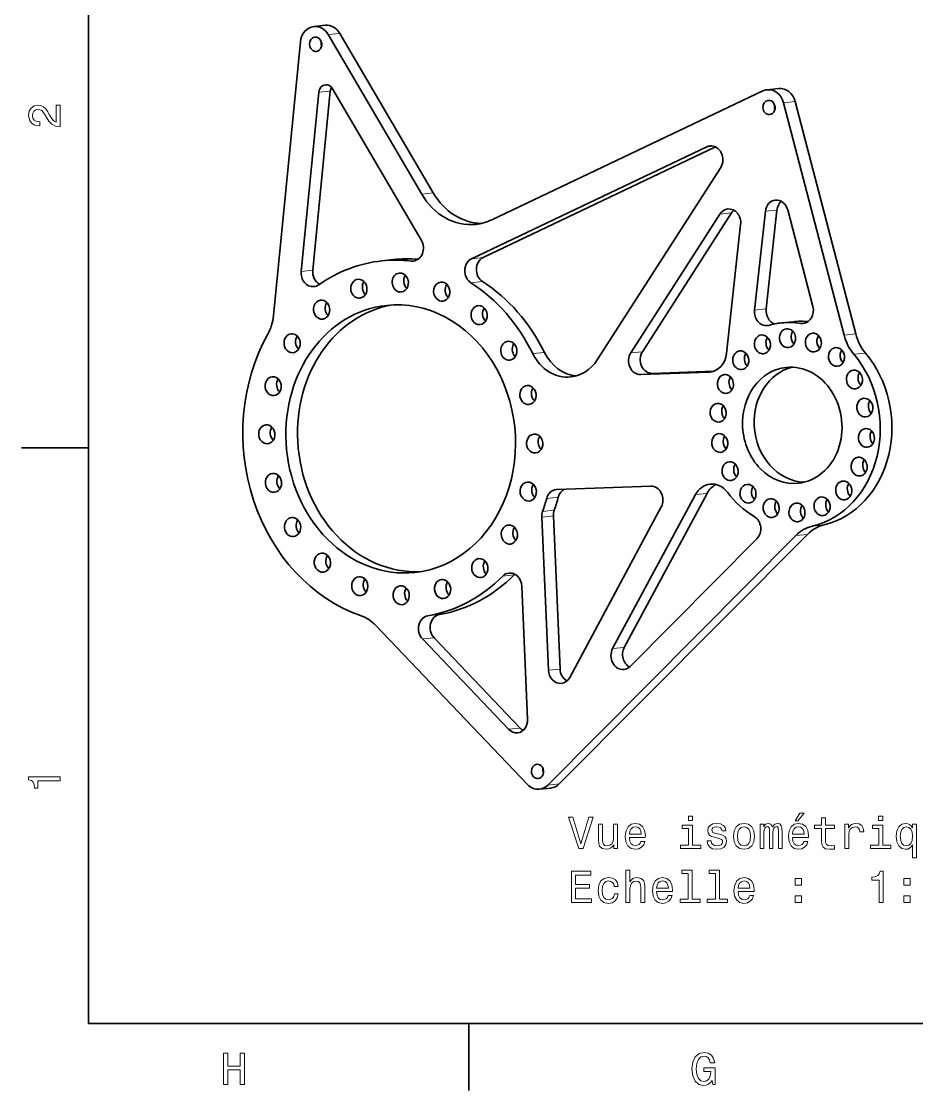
# Model space of a CAD drawing. Extents: x 0 to 420, y 0 to 297.
# Drawn here: x 2.5 to 102.5, y 2.5 to 121.9 of the extents above; entities that cross this region are included whole.
import ezdxf

# ---------------------------------------------------------------- set-up
doc = ezdxf.new("R2010")
doc.units = 0

msp = doc.modelspace()

# ---------------------------------------------------------------- linework, layer by layer
at = {"color": 7, "lineweight": 35}
for p, q in [((10, 287), (10, 10)), ((33.674801, 119.663879), (30.678421, 89.081589)), ((47.22279, 102.634369), (36.775673, 120.46244)), ((48.518517, 102.770615), (38.0714, 120.598694)), ((33.753609, 94.013489), (35.712704, 114.008789)), ((35.049339, 94.149734), (37.00843, 114.145042)), ((85.328804, 114.168823), (55.06496, 99.773178)), ((87.653687, 112.838402), (94.413086, 86.885223)), ((88.949409, 112.974655), (95.708809, 87.021477)), ((79.073311, 107.921494), (52.801247, 95.424629)), ((80.055649, 107.908676), (54.096973, 95.560883)), ((80.626205, 105.6082), (66.832642, 84.125237)), ((73.987549, 67.693741), (63.756229, 48.656834)), ((90.31739, 64.63018), (62.596191, 36.757519)), ((89.02166, 64.493927), (61.300468, 36.621265)), ((70.502937, 49.891357), (84.68129, 64.147171)), ((59.040527, 36.686954), (42.109695, 54.443886)), ((10, 10), (410, 10))]:
    msp.add_line(p, q, dxfattribs=at)
at = {"color": 7, "lineweight": 35, "ltscale": 0.032572}
for p, q in [((36.460838, 121.49765), (35.165108, 121.361397)), ((87.105225, 114.441055), (85.809494, 114.304802)), ((44.08284, 95.324234), (42.787113, 95.187981)), ((88.716133, 88.387634), (87.420403, 88.251381)), ((61.664787, 36.299984), (60.369057, 36.163734))]:
    msp.add_line(p, q, dxfattribs=at)
at = {"color": 7, "lineweight": 13, "ltscale": 0.032572}
for p, q in [((38.0714, 120.598694), (36.775673, 120.46244)), ((37.00843, 114.145042), (35.712704, 114.008789)), ((88.949409, 112.974655), (87.653687, 112.838402)), ((48.518517, 102.770615), (47.22279, 102.634369)), ((81.843666, 100.549881), (80.547935, 100.413635)), ((86.909843, 100.8564), (85.61412, 100.720154)), ((54.096973, 95.560883), (52.801247, 95.424629)), ((35.049339, 94.149734), (33.753609, 94.013489)), ((54.025566, 92.863846), (52.729836, 92.727592)), ((85.700043, 89.812447), (84.404312, 89.676193)), ((95.708809, 87.021477), (94.413086, 86.885223)), ((60.92849, 84.963318), (59.632759, 84.827065)), ((71.8815, 85.03418), (70.58577, 84.897926)), ((96.803177, 84.880379), (95.507454, 84.744125)), ((72.997467, 82.613564), (71.701736, 82.47731)), ((62.484806, 68.790657), (61.189079, 68.654411)), ((79.099464, 69.211517), (77.803734, 69.075264)), ((62.031593, 67.337448), (60.735867, 67.201202)), ((61.939625, 66.704308), (60.643898, 66.568054)), ((92.183716, 65.695122), (90.887993, 65.558868)), ((90.31739, 64.63018), (89.02166, 64.493927)), ((57.572021, 60.110588), (56.276295, 59.974335)), ((49.211002, 55.674271), (47.915276, 55.538017)), ((48.599075, 53.092922), (47.303349, 52.956673)), ((69.850319, 52.002098), (68.554588, 51.865849)), ((62.677792, 49.59304), (61.382065, 49.456787)), ((58.228584, 42.993565), (56.932854, 42.857315)), ((62.596191, 36.757519), (61.300468, 36.621265))]:
    msp.add_line(p, q, dxfattribs=at)
at = {"color": 7, "lineweight": 35, "ltscale": 0.490714}
msp.add_line((37.263138, 114.408073), (47.186981, 97.472969), dxfattribs=at)
at = {"color": 7, "lineweight": 13, "ltscale": 0.018461}
msp.add_line((79.807686, 107.998718), (79.073311, 107.921494), dxfattribs=at)
at = {"color": 7, "lineweight": 35, "ltscale": 0.460965}
for p, q in [((70.58577, 84.897926), (80.547935, 100.413635)), ((71.8815, 85.03418), (81.843666, 100.549881))]:
    msp.add_line(p, q, dxfattribs=at)
at = {"color": 7, "lineweight": 35, "ltscale": 0.277751}
msp.add_line((84.404312, 89.676193), (85.61412, 100.720154), dxfattribs=at)
at = {"color": 7, "lineweight": 35, "ltscale": 0.27775}
msp.add_line((85.700043, 89.812447), (86.909843, 100.8564), dxfattribs=at)
at = {"color": 7, "lineweight": 35, "ltscale": 0.278915}
msp.add_line((88.112968, 100.873962), (90.92485, 90.077538), dxfattribs=at)
at = {"color": 7, "lineweight": 35, "ltscale": 0.362488}
msp.add_line((82.856026, 99.251961), (81.27713, 84.838654), dxfattribs=at)
at = {"color": 7, "lineweight": 13, "ltscale": 0.012146}
msp.add_line((46.531445, 95.216156), (46.048252, 95.165344), dxfattribs=at)
at = {"color": 7, "lineweight": 13, "ltscale": 0.013934}
msp.add_line((90.1287, 88.258713), (89.574409, 88.200424), dxfattribs=at)
at = {"color": 7, "lineweight": 35, "ltscale": 0.189827}
msp.add_line((79.290253, 82.740425), (71.701736, 82.47731), dxfattribs=at)
at = {"color": 7, "lineweight": 35, "ltscale": 0.171582}
msp.add_line((79.856621, 82.851387), (72.997467, 82.613564), dxfattribs=at)
at = {"color": 7, "lineweight": 13, "ltscale": 0.006383}
msp.add_line((79.544167, 82.76712), (79.290253, 82.740425), dxfattribs=at)
at = {"color": 7, "lineweight": 35, "ltscale": 0.1875}
for p, q in [((10, 74.300003), (2.5, 74.300003)), ((52.5, 10), (52.5, 2.5))]:
    msp.add_line(p, q, dxfattribs=at)
at = {"color": 7, "lineweight": 35, "ltscale": 0.262215}
msp.add_line((72.814148, 70.016708), (62.331863, 69.653267), dxfattribs=at)
at = {"color": 7, "lineweight": 35, "ltscale": 0.488435}
msp.add_line((77.803734, 69.075264), (68.554588, 51.865849), dxfattribs=at)
at = {"color": 7, "lineweight": 35, "ltscale": 0.488436}
msp.add_line((79.099464, 69.211517), (69.850319, 52.002098), dxfattribs=at)
at = {"color": 7, "lineweight": 35, "ltscale": 0.42818}
for p, q in [((61.382065, 49.456787), (60.643898, 66.568054)), ((62.677792, 49.59304), (61.939625, 66.704308))]:
    msp.add_line(p, q, dxfattribs=at)
at = {"color": 7, "lineweight": 35, "ltscale": 0.372056}
msp.add_line((59.053627, 43.982586), (58.412212, 58.850983), dxfattribs=at)
at = {"color": 7, "lineweight": 35, "ltscale": 0.348859}
for p, q in [((47.303349, 52.956673), (56.932854, 42.857315)), ((48.599075, 53.092922), (58.228584, 42.993565))]:
    msp.add_line(p, q, dxfattribs=at)
at = {"color": 7, "lineweight": 13}
for points in [[(6.833213, 110.169449), (6.833213, 112.575073), (6.399496, 112.575073), (6.399496, 110.673775), (6.162464, 110.779686), (5.965778, 110.961243), (5.607709, 111.521034), (5.456412, 111.818588), (5.239553, 112.151443), (4.987392, 112.388474), (4.689842, 112.524643), (4.351945, 112.575073), (3.928314, 112.489334), (3.595461, 112.252304), (3.383646, 111.889191), (3.307997, 111.420174), (3.393732, 110.93602), (3.630764, 110.567871), (4.009006, 110.330833), (4.508286, 110.250145), (4.578891, 110.250145), (4.578891, 110.709076), (4.538545, 110.709076), (4.195605, 110.754463), (3.943444, 110.890633), (3.782061, 111.107491), (3.726585, 111.394958), (3.777017, 111.687462), (3.903098, 111.90432), (4.099784, 112.045532), (4.346902, 112.095963), (4.578891, 112.060661), (4.775577, 111.964844), (4.947046, 111.803459), (5.098343, 111.581558), (5.259727, 111.284004), (5.572406, 110.789772), (5.90526, 110.441788), (6.308718, 110.235016), (6.818084, 110.169449)], [(6.833213, 37.109222), (6.833213, 37.568153), (3.307997, 37.568153), (3.307997, 37.225216), (3.615634, 37.134438), (3.822406, 36.952881), (3.943444, 36.675503), (3.98379, 36.292217), (4.341859, 36.292217), (4.341859, 37.109222)], [(88.955467, 32.625488), (89.253021, 32.625488), (89.954025, 33.482834), (89.459793, 33.482834)], [(65.892784, 33.054161), (65.015266, 30.073614), (64.112526, 33.054161), (63.633419, 33.054161), (64.763107, 29.549118), (65.267426, 29.549118), (66.371895, 33.054161)], [(69.095238, 32.257332), (68.651428, 32.257332), (68.651428, 30.693932), (68.600998, 30.330818), (68.454742, 30.068571), (68.227798, 29.907187), (67.930252, 29.856754), (67.693222, 29.8971), (67.541924, 30.018139), (67.456184, 30.224911), (67.436012, 30.517418), (67.436012, 32.257332), (66.99221, 32.257332), (66.99221, 30.477072), (67.007339, 30.119003), (67.103165, 29.821453), (67.395668, 29.549118), (67.864685, 29.453297), (68.116852, 29.4886), (68.33371, 29.579378), (68.520309, 29.735718), (68.671608, 29.962664), (68.671608, 29.549118), (69.095238, 29.549118)], [(70.431694, 30.774622), (72.206909, 30.774622), (72.211952, 30.981394), (72.131256, 31.561365), (71.909355, 31.995083), (71.556335, 32.257332), (71.087311, 32.353153), (70.62838, 32.252289), (70.275352, 31.969868), (70.048409, 31.510933), (69.967712, 30.905746), (70.043365, 30.285429), (70.270309, 29.831539), (70.618294, 29.549118), (71.072182, 29.453297), (71.465553, 29.518858), (71.788322, 29.690329), (72.025352, 29.962664), (72.161522, 30.325775), (71.722755, 30.325775), (71.631981, 30.124046), (71.500854, 29.97275), (71.127655, 29.851711), (70.840195, 29.907187), (70.623337, 30.0837), (70.482124, 30.371164), (70.431694, 30.759493)], [(77.487167, 33.170155), (77.01815, 33.170155), (77.01815, 32.665833), (77.487167, 32.665833)], [(80.477798, 31.127647), (80.049126, 31.228514), (79.7314, 31.344507), (79.625496, 31.581539), (79.655754, 31.747965), (79.761665, 31.869003), (79.933136, 31.944651), (80.180252, 31.974911), (80.417282, 31.944651), (80.603882, 31.853872), (80.724922, 31.717707), (80.775352, 31.53615), (81.209068, 31.53615), (81.209068, 31.546236), (81.133423, 31.874046), (80.926651, 32.131252), (80.603882, 32.292633), (80.180252, 32.353153), (79.751579, 32.292633), (79.438896, 32.126205), (79.24221, 31.879089), (79.181694, 31.56641), (79.227081, 31.263815), (79.368294, 31.052), (79.600281, 30.900703), (79.938171, 30.794796), (80.432411, 30.673758), (80.735008, 30.547678), (80.815697, 30.446812), (80.845955, 30.295515), (80.800568, 30.108917), (80.679535, 29.967707), (80.482849, 29.876928), (80.220596, 29.846668), (79.943222, 29.876928), (79.741486, 29.982836), (79.605324, 30.154305), (79.54985, 30.391336), (79.12117, 30.391336), (79.19178, 29.987879), (79.398552, 29.695372), (79.726364, 29.518858), (80.180252, 29.453297), (80.654312, 29.518858), (81.002296, 29.695372), (81.214111, 29.977793), (81.289764, 30.345947), (81.234283, 30.663671), (81.077942, 30.880529), (80.82074, 31.02174)], [(82.056335, 30.900703), (82.137024, 30.285429), (82.369011, 29.831539), (82.737167, 29.549118), (83.2314, 29.453297), (83.720596, 29.549118), (84.088753, 29.826496), (84.32074, 30.280386), (84.406479, 30.900703), (84.32074, 31.515976), (84.088753, 31.974911), (83.720596, 32.252289), (83.2314, 32.353153), (82.737167, 32.252289), (82.369011, 31.969868), (82.137024, 31.515976)], [(85.046967, 29.549118), (85.455467, 29.549118), (85.455467, 31.359636), (85.480682, 31.631971), (85.556335, 31.828657), (85.672325, 31.944651), (85.823624, 31.99004), (85.944664, 31.949694), (86.025352, 31.848829), (86.065697, 31.677361), (86.080826, 31.450415), (86.080826, 29.549118), (86.464111, 29.549118), (86.464111, 31.359636), (86.489334, 31.626928), (86.56498, 31.823614), (86.68602, 31.944651), (86.837311, 31.99004), (86.958351, 31.949694), (87.03904, 31.848829), (87.089478, 31.450415), (87.089478, 29.549118), (87.497978, 29.549118), (87.497978, 31.420155), (87.472763, 31.808483), (87.392067, 32.106033), (87.230682, 32.28759), (86.968437, 32.353153), (86.660797, 32.252289), (86.423767, 31.959782), (86.237167, 32.247246), (85.924484, 32.353153), (85.637024, 32.252289), (85.440338, 31.969868), (85.440338, 32.257332), (85.046967, 32.257332)], [(88.647827, 30.774622), (90.42305, 30.774622), (90.428085, 30.981394), (90.347397, 31.561365), (90.125496, 31.995083), (89.772469, 32.257332), (89.303452, 32.353153), (88.844513, 32.252289), (88.491493, 31.969868), (88.264542, 31.510933), (88.183853, 30.905746), (88.259506, 30.285429), (88.48645, 29.831539), (88.834427, 29.549118), (89.288322, 29.453297), (89.681694, 29.518858), (90.004456, 29.690329), (90.241493, 29.962664), (90.377655, 30.325775), (89.938896, 30.325775), (89.848114, 30.124046), (89.716995, 29.97275), (89.343796, 29.851711), (89.056335, 29.907187), (88.839478, 30.0837), (88.698265, 30.371164), (88.647827, 30.759493)], [(91.890625, 31.788311), (91.890625, 30.431683), (91.920883, 29.992922), (92.062096, 29.690329), (92.344513, 29.513815), (92.823624, 29.453297), (93.348114, 29.478514), (93.348114, 29.861797), (92.964828, 29.831539), (92.616852, 29.871885), (92.430252, 29.997965), (92.349556, 30.209782), (92.334427, 30.507332), (92.334427, 31.788311), (93.348114, 31.788311), (93.348114, 32.166553), (92.334427, 32.166553), (92.334427, 32.95834), (91.890625, 32.95834), (91.890625, 32.166553), (91.124054, 32.166553), (91.124054, 31.788311)], [(94.497971, 29.549118), (94.941772, 29.549118), (94.941772, 31.097389), (94.987167, 31.470589), (95.123337, 31.737879), (95.345238, 31.899261), (95.642784, 31.954739), (95.864685, 31.919436), (96.031113, 31.818571), (96.131973, 31.6471), (96.167282, 31.415112), (96.616127, 31.415112), (96.555611, 31.823614), (96.389183, 32.116119), (96.111801, 32.292633), (95.733566, 32.353153), (95.476357, 32.312805), (95.254456, 32.211941), (95.05777, 32.040474), (94.901428, 31.808483), (94.901428, 32.257332), (94.497971, 32.257332)], [(98.739326, 33.170155), (98.270309, 33.170155), (98.270309, 32.665833), (98.739326, 32.665833)], [(102.067856, 31.838743), (101.911514, 32.065689), (101.735001, 32.227074), (101.528229, 32.317848), (101.291199, 32.353153), (100.862526, 32.252289), (100.529671, 31.969868), (100.312813, 31.515976), (100.237167, 30.905746), (100.312813, 30.290472), (100.529671, 29.836582), (100.862526, 29.549118), (101.291199, 29.453297), (101.528229, 29.483557), (101.729965, 29.56929), (101.906471, 29.725632), (102.067856, 29.962664), (102.067856, 28.500126), (102.511658, 28.500126), (102.511658, 32.257332), (102.067856, 32.257332)], [(70.431694, 31.147821), (70.487167, 31.495804), (70.623337, 31.753008), (70.830109, 31.909348), (71.10244, 31.964825), (71.369736, 31.909348), (71.576508, 31.753008), (71.702583, 31.495804), (71.747971, 31.147821)], [(77.472038, 29.922318), (77.472038, 32.166553), (76.332268, 32.166553), (76.332268, 31.788311), (77.028236, 31.788311), (77.028236, 29.922318), (76.120453, 29.922318), (76.120453, 29.549118), (78.389908, 29.549118), (78.389908, 29.922318)], [(82.510223, 30.905746), (82.555611, 31.359636), (82.696823, 31.687447), (82.923767, 31.889175), (83.2314, 31.959782), (83.533997, 31.889175), (83.760941, 31.69249), (83.902153, 31.359636), (83.952583, 30.905746), (83.902153, 30.446812), (83.760941, 30.11396), (83.533997, 29.91223), (83.2314, 29.846668), (82.923767, 29.91223), (82.696823, 30.11396), (82.555611, 30.446812)], [(88.647827, 31.147821), (88.703308, 31.495804), (88.839478, 31.753008), (89.046249, 31.909348), (89.318581, 31.964825), (89.585869, 31.909348), (89.792641, 31.753008), (89.918724, 31.495804), (89.964111, 31.147821)], [(98.724197, 29.922318), (98.724197, 32.166553), (97.584427, 32.166553), (97.584427, 31.788311), (98.280396, 31.788311), (98.280396, 29.922318), (97.372612, 29.922318), (97.372612, 29.549118), (99.642059, 29.549118), (99.642059, 29.922318)], [(100.691055, 30.905746), (100.736443, 31.354593), (100.877655, 31.682404), (101.08947, 31.884132), (101.366852, 31.954739), (101.659355, 31.884132), (101.881256, 31.687447), (102.012375, 31.359636), (102.062813, 30.905746), (102.012375, 30.446812), (101.881256, 30.119003), (101.659355, 29.917274), (101.366852, 29.851711), (101.08947, 29.917274), (100.877655, 30.119003), (100.736443, 30.451857)], [(63.956188, 23.502289), (66.175209, 23.502289), (66.175209, 23.92592), (64.420166, 23.92592), (64.420166, 25.111078), (65.983566, 25.111078), (65.983566, 25.529667), (64.420166, 25.529667), (64.420166, 26.578657), (66.134865, 26.578657), (66.134865, 27.002289), (63.956188, 27.002289)], [(68.732124, 25.312807), (69.170883, 25.312807), (69.080109, 25.716267), (68.863251, 26.033989), (68.525352, 26.230675), (68.086594, 26.306324), (67.60244, 26.20546), (67.234283, 25.923038), (67.002296, 25.464104), (66.921608, 24.848831), (66.997253, 24.2386), (67.224197, 23.78471), (67.582268, 23.502289), (68.071465, 23.406467), (68.50518, 23.482117), (68.843079, 23.693932), (69.075066, 24.026785), (69.175926, 24.470589), (68.752296, 24.470589), (68.676651, 24.188168), (68.535439, 23.976353), (68.33371, 23.845228), (68.086594, 23.804882), (67.778954, 23.870445), (67.557053, 24.072174), (67.420883, 24.399982), (67.375496, 24.86396), (67.420883, 25.31785), (67.562096, 25.64566), (67.78904, 25.847389), (68.086594, 25.917995), (68.348839, 25.872606), (68.545525, 25.756611), (68.676651, 25.564968)], [(70.043365, 23.502289), (70.487167, 23.502289), (70.487167, 25.065689), (70.532555, 25.423759), (70.67881, 25.686007), (70.905754, 25.847389), (71.208351, 25.907909), (71.450424, 25.857475), (71.601723, 25.72131), (71.677368, 25.494364), (71.702583, 25.191771), (71.702583, 23.502289), (72.146393, 23.502289), (72.146393, 25.282549), (72.126213, 25.640617), (72.035439, 25.938168), (71.737885, 26.210503), (71.273911, 26.306324), (71.021751, 26.271021), (70.804893, 26.1752), (70.623337, 26.023903), (70.487167, 25.817131), (70.487167, 27.123325), (70.043365, 27.123325)], [(73.467712, 24.727793), (75.242935, 24.727793), (75.247971, 24.934565), (75.167282, 25.514536), (74.945381, 25.948254), (74.592354, 26.210503), (74.123337, 26.306324), (73.664398, 26.20546), (73.311371, 25.923038), (73.084427, 25.464104), (73.003738, 24.858917), (73.079384, 24.2386), (73.306335, 23.78471), (73.654312, 23.502289), (74.108208, 23.406467), (74.501579, 23.472029), (74.824341, 23.643499), (75.061371, 23.915834), (75.19754, 24.278946), (74.758781, 24.278946), (74.667999, 24.077217), (74.53688, 23.92592), (74.163681, 23.804882), (73.876213, 23.860357), (73.659355, 24.036871), (73.51815, 24.324335), (73.467712, 24.712664)], [(76.997971, 26.750128), (76.997971, 23.875488), (76.085152, 23.875488), (76.085152, 23.502289), (78.349556, 23.502289), (78.349556, 23.875488), (77.44178, 23.875488), (77.44178, 27.123325), (76.30201, 27.123325), (76.30201, 26.750128)], [(80.033997, 26.750128), (80.033997, 23.875488), (79.12117, 23.875488), (79.12117, 23.502289), (81.385582, 23.502289), (81.385582, 23.875488), (80.477798, 23.875488), (80.477798, 27.123325), (79.338028, 27.123325), (79.338028, 26.750128)], [(82.575783, 24.727793), (84.350998, 24.727793), (84.356041, 24.934565), (84.275352, 25.514536), (84.053452, 25.948254), (83.700424, 26.210503), (83.2314, 26.306324), (82.772469, 26.20546), (82.419449, 25.923038), (82.192497, 25.464104), (82.111809, 24.858917), (82.187454, 24.2386), (82.414398, 23.78471), (82.762383, 23.502289), (83.216278, 23.406467), (83.60965, 23.472029), (83.932411, 23.643499), (84.169449, 23.915834), (84.305611, 24.278946), (83.866852, 24.278946), (83.77607, 24.077217), (83.644951, 23.92592), (83.271751, 23.804882), (82.984283, 23.860357), (82.767426, 24.036871), (82.626221, 24.324335), (82.575783, 24.712664)], [(98.32074, 23.502289), (98.779671, 23.502289), (98.779671, 27.027504), (98.436737, 27.027504), (98.345955, 26.719868), (98.164398, 26.513096), (97.887024, 26.392059), (97.503738, 26.351713), (97.503738, 25.993643), (98.32074, 25.993643)], [(73.467712, 25.100992), (73.523193, 25.448975), (73.659355, 25.706179), (73.866127, 25.862518), (74.138466, 25.917995), (74.405754, 25.862518), (74.612526, 25.706179), (74.738609, 25.448975), (74.783997, 25.100992)], [(82.575783, 25.100992), (82.631256, 25.448975), (82.767426, 25.706179), (82.974197, 25.862518), (83.246536, 25.917995), (83.513824, 25.862518), (83.720596, 25.706179), (83.84668, 25.448975), (83.892067, 25.100992)], [(88.955467, 25.459061), (89.651428, 25.459061), (89.651428, 26.210503), (88.955467, 26.210503)], [(101.099556, 25.459061), (101.795517, 25.459061), (101.795517, 26.210503), (101.099556, 26.210503)], [(88.955467, 23.502289), (89.651428, 23.502289), (89.651428, 24.253729), (88.955467, 24.253729)], [(101.099556, 23.502289), (101.795517, 23.502289), (101.795517, 24.253729), (101.099556, 24.253729)], [(25.079971, 3.166787), (25.548992, 3.166787), (25.548992, 4.810879), (26.95101, 4.810879), (26.95101, 3.166787), (27.414986, 3.166787), (27.414986, 6.666787), (26.95101, 6.666787), (26.95101, 5.239553), (25.548992, 5.239553), (25.548992, 6.666787), (25.079971, 6.666787)], [(79.672913, 3.635807), (79.758644, 3.166787), (80.010803, 3.166787), (80.010803, 5.057997), (78.734871, 5.057997), (78.734871, 4.629323), (79.521614, 4.629323), (79.521614, 4.599063), (79.46109, 4.135087), (79.299713, 3.792147), (79.052589, 3.575288), (78.744957, 3.504683), (78.402016, 3.595461), (78.134727, 3.867795), (77.963257, 4.316643), (77.902733, 4.931916), (77.958214, 5.542147), (78.129684, 5.990994), (78.402016, 6.263329), (78.770172, 6.35915), (79.022331, 6.308718), (79.229103, 6.167507), (79.380402, 5.930475), (79.466141, 5.612752), (79.965416, 5.612752), (79.83429, 6.096902), (79.587173, 6.460014), (79.239189, 6.681916), (78.80043, 6.762608), (78.225502, 6.636527), (77.791786, 6.268372), (77.514404, 5.6884), (77.418587, 4.916787), (77.514404, 4.14013), (77.791786, 3.560158), (78.200287, 3.192003), (78.714699, 3.070965), (79.002159, 3.111311), (79.259361, 3.212176), (79.48127, 3.388689)]]:
    msp.add_lwpolyline(points, close=True, dxfattribs=at)
at = {"color": 7, "lineweight": 35}
for centre, major_axis, start_param, end_param in [((35.374222, 119.37236), (-0.209152, 1.989037), 6.2831593097, 7.6179771577), ((35.374222, 119.37236), (-0.209152, 1.989037), 5.2002888292, 6.2831593097), ((36.669949, 119.508606), (-0.209152, 1.989037), 5.2002888292, 6.2831593097), ((35.374222, 119.37236), (-0.083664, 0.795616), 6.2831637074, 7.7941174418), ((35.374222, 119.37236), (-0.083664, 0.795616), 3.1415710538, 6.2831637074), ((36.669949, 119.508606), (-0.083664, 0.795616), 1.266345219, 1.5109321346), ((36.669949, 119.508606), (-0.083664, 0.795616), 1.5109321346, 1.8751068642), ((35.374222, 119.37236), (-0.083664, 0.795616), 1.5109321346, 3.1415710538), ((36.562412, 113.863037), (-0.104576, 0.994514), 6.2831593097, 7.6179771577), ((36.562412, 113.863037), (-0.104576, 0.994514), 5.2002888292, 6.2831593097), ((37.858139, 113.999283), (-0.104576, 0.994514), 0.8682232216, 1.3347918505), ((86.0186, 112.315765), (-0.209152, 1.989037), 6.283156708, 6.5757058916), ((86.0186, 112.315765), (-0.209152, 1.989037), 4.8876751302, 6.283156708), ((87.314331, 112.452011), (-0.209152, 1.989037), 4.8876751302, 6.283156708), ((86.0186, 112.315765), (-0.083664, 0.795616), 6.2831637074, 7.7941174418), ((86.0186, 112.315765), (-0.083664, 0.795616), 1.5109321346, 3.1415710538), ((86.0186, 112.315765), (-0.083664, 0.795616), 3.1415710538, 6.2831637074), ((87.314331, 112.452011), (-0.083664, 0.795616), 1.266345219, 1.5109321346), ((87.314331, 112.452011), (-0.083664, 0.795616), 1.5109321346, 1.8751068642), ((79.590652, 106.5317), (-0.156868, 1.491776), 6.2831497367, 6.5757058916), ((79.590652, 106.5317), (-0.156868, 1.491776), 3.9584881081, 6.2831497367), ((53.77396, 106.858421), (-0.784332, 7.458878), 2.0586961756, 3.0396701375), ((52.478233, 106.722168), (-0.784332, 7.458878), 2.0586961756, 3.1415567687), ((86.886658, 100.481979), (-0.156868, 1.491776), 0.0000377577, 1.3215937799), ((86.886658, 100.481979), (-0.156868, 1.491776), 4.8876751302, 6.2832230649), ((88.182381, 100.618233), (-0.156868, 1.491776), 0.5339545067, 1.3215937799), ((81.583488, 99.490135), (-0.156868, 1.491776), 0.0000347736, 0.8168954545), ((81.583488, 99.490135), (-0.156868, 1.491776), 4.4631864334, 6.2832200808), ((82.879219, 99.626389), (-0.156868, 1.491776), 0.5337369543, 0.8168954545), ((52.478233, 106.722168), (-0.784332, 7.458878), 3.1415567687, 3.434113238), ((46.135891, 96.655411), (-0.156868, 1.491776), 3.141622881, 5.2002888292), ((54.614319, 94.171082), (-0.156868, 1.491776), 0.2925205845, 2.5421779315), ((44.879753, 75.29776), (-2.091553, 19.890335), 0.0000638426, 0.442856544), ((44.879753, 75.29776), (-2.091553, 19.890335), 6.0922241358, 6.2832491498), ((46.17548, 75.434006), (-2.091553, 19.890335), 6.1235395229, 6.2832491498), ((46.135891, 96.655411), (-0.156868, 1.491776), 2.9506314822, 3.141622881), ((53.318592, 94.034836), (-0.156868, 1.491776), 0.2925205845, 2.5421779315), ((35.028175, 93.794846), (-0.156868, 1.491776), 1.3347918505, 3.1415512874), ((36.323902, 93.931099), (-0.156868, 1.491776), 1.3347918505, 2.6133447719), ((40.206821, 92.069527), (-0.111115, 1.056671), 3.1416254665, 6.2832181201), ((44.829086, 92.764038), (-0.111115, 1.056671), 0.0000181318, 2.6755554285), ((44.829086, 92.764038), (-0.111115, 1.056671), 3.1416107854, 6.283203439), ((46.124813, 92.900291), (-0.111115, 1.056671), 0.8013598986, 2.3402593311), ((35.028175, 93.794846), (-0.156868, 1.491776), 3.1415512874, 3.5844491975), ((40.206821, 92.069527), (-0.111115, 1.056671), 0.0000328129, 2.9897146939), ((41.502548, 92.20578), (-0.111115, 1.056671), 0.8014643498, 2.3401825662), ((49.45631, 91.748833), (-0.111115, 1.056671), 6.2831483636, 8.6445814703), ((49.45631, 91.748833), (-0.111115, 1.056671), 3.14155571, 6.2831483636), ((50.752037, 91.885086), (-0.111115, 1.056671), 0.8013511035, 2.3401394028), ((44.879753, 75.29776), (-2.091553, 19.890335), 5.12032012, 5.6837705851), ((46.17548, 75.434006), (-2.091553, 19.890335), 5.12032012, 5.6837705851), ((36.041977, 89.733276), (-0.111115, 1.056671), 6.2831448034, 9.424737457), ((36.041977, 89.733276), (-0.111115, 1.056671), 3.3038739592, 6.2831448034), ((40.206821, 92.069527), (-0.111115, 1.056671), 2.9897146939, 3.1416254665), ((44.879753, 75.29776), (-1.568665, 14.917747), 3.1415710538, 6.2831637074), ((44.829086, 92.764038), (-0.111115, 1.056671), 2.6755554285, 3.1416107854), ((49.45631, 91.748833), (-0.111115, 1.056671), 2.3613961632, 3.14155571), ((44.879753, 75.29776), (-1.568665, 14.917747), 6.2831637074, 7.7941174418), ((46.17548, 75.434006), (-1.568665, 14.917747), 0.0508869739, 1.5109321346), ((37.337704, 89.86953), (-0.111115, 1.056671), 0.8014338014, 2.3403455171), ((53.635548, 89.123283), (-0.111115, 1.056671), 0.0000048926, 3.1415975462), ((53.635548, 89.123283), (-0.111115, 1.056671), 5.1888295514, 6.2831901998), ((53.635548, 89.123283), (-0.111115, 1.056671), 3.1415975462, 5.1888295514), ((54.931274, 89.259529), (-0.111115, 1.056671), 0.8013322887, 2.3402445169), ((85.676849, 89.438019), (-0.156868, 1.491776), 1.3215937799, 3.1415774177), ((86.97258, 89.574272), (-0.156868, 1.491776), 1.3215937799, 2.7709253933), ((89.69854, 89.685562), (-0.156868, 1.491776), 3.1415782539, 4.8876751302), ((26.429871, 89.810379), (-0.522888, 4.97258), 4.0197941132, 4.4763845041), ((36.041977, 89.733276), (-0.111115, 1.056671), 3.1415521498, 3.3038739592), ((89.918495, 76.950661), (-1.202644, 11.436943), 6.1129011547, 6.2831564978), ((85.676849, 89.438019), (-0.156868, 1.491776), 3.1415774177, 3.2871812264), ((88.622765, 76.814415), (-1.202644, 11.436943), 6.2831564978, 6.4287738799), ((88.100082, 86.545647), (-0.10981, 1.044243), 0.0000314092, 3.1416240627), ((88.622765, 76.814415), (-1.202644, 11.436943), 6.0636803373, 6.2831564978), ((88.100082, 86.545647), (-0.10981, 1.044243), 5.6912248484, 6.2832167163), ((88.100082, 86.545647), (-0.10981, 1.044243), 3.1416240627, 5.6912248484), ((89.395805, 86.6819), (-0.10981, 1.044243), 0.8137874039, 2.3277557928), ((89.69854, 89.685562), (-0.156868, 1.491776), 2.9220876837, 3.1415782539), ((44.879753, 75.29776), (-2.156914, 20.511909), 0.8782014597, 2.7620756896), ((32.742233, 85.983978), (-0.111115, 1.056671), 6.2831827769, 9.4247754305), ((32.742233, 85.983978), (-0.111115, 1.056671), 3.6180332246, 6.2831827769), ((34.03796, 86.120224), (-0.111115, 1.056671), 0.8013322887, 2.3402445169), ((56.957706, 85.144386), (-0.111115, 1.056671), 0.0000343102, 1.7330776324), ((56.957706, 85.144386), (-0.111115, 1.056671), 3.1416269637, 6.2832196173), ((85.285362, 85.860092), (-0.10981, 1.044243), 6.2831444799, 9.1818833524), ((85.285362, 85.860092), (-0.10981, 1.044243), 3.1415518263, 6.2831444799), ((86.581093, 85.996346), (-0.10981, 1.044243), 0.8137991184, 2.3279841381), ((90.977837, 86.057465), (-0.10981, 1.044243), 6.2831527174, 9.424745371), ((90.977837, 86.057465), (-0.10981, 1.044243), 5.342158998, 6.2831527174), ((90.977837, 86.057465), (-0.10981, 1.044243), 3.1415600638, 5.342158998), ((92.273567, 86.193718), (-0.10981, 1.044243), 0.813690431, 2.3277762378), ((98.500793, 88.191826), (-0.522888, 4.97258), 1.7460824766, 2.2435625765), ((99.796524, 88.328079), (-0.522888, 4.97258), 1.7460824766, 2.2435625765), ((32.742233, 85.983978), (-0.111115, 1.056671), 3.1415901233, 3.6180332246), ((56.957706, 85.144386), (-0.111115, 1.056671), 1.7330776324, 3.1416269637), ((58.253437, 85.28064), (-0.111115, 1.056671), 0.8014338014, 1.7330776324), ((58.253437, 85.28064), (-0.111115, 1.056671), 1.7330776324, 2.3403455171), ((63.351898, 87.229347), (-0.527267, 5.014221), 1.9787274664, 3.1416379329), ((64.647629, 87.365593), (-0.527267, 5.014221), 1.9787274664, 2.9896389121), ((71.621323, 83.974426), (-0.156868, 1.491776), 0.8168954545, 3.0817284614), ((72.917053, 84.11068), (-0.156868, 1.491776), 0.8168954545, 3.0817284614), ((79.156235, 85.235611), (-0.261444, 2.48629), 3.1416070435, 4.4631864334), ((82.873184, 84.083504), (-0.10981, 1.044243), 0.106171242, 3.1416334655), ((82.873184, 84.083504), (-0.10981, 1.044243), 0.0000408119, 0.106171242), ((82.873184, 84.083504), (-0.10981, 1.044243), 3.1416334655, 6.2832261191), ((84.168915, 84.219757), (-0.10981, 1.044243), 0.8137086093, 2.3278998204), ((85.285362, 85.860092), (-0.10981, 1.044243), 2.8986980452, 3.1415518263), ((89.918495, 76.950661), (-1.202644, 11.436943), 3.2514149781, 5.3851552301), ((93.571541, 84.454437), (-0.10981, 1.044243), 0.0000115572, 1.851500494), ((93.571541, 84.454437), (-0.10981, 1.044243), 3.1416042108, 6.2831968644), ((94.867271, 84.590683), (-0.10981, 1.044243), 0.8136891682, 1.851500494), ((63.351898, 87.229347), (-0.527267, 5.014221), 3.1416379329, 3.9584881081), ((88.622765, 76.814415), (-1.202644, 11.436943), 3.2514149781, 5.3851552301), ((93.571541, 84.454437), (-0.10981, 1.044243), 1.851500494, 3.1416042108), ((94.867271, 84.590683), (-0.10981, 1.044243), 1.851500494, 2.3278756685), ((79.156235, 85.235611), (-0.261444, 2.48629), 3.0817284614, 3.1416070435), ((81.154495, 81.430153), (-0.10981, 1.044243), 6.2831537607, 9.4247464143), ((81.154495, 81.430153), (-0.10981, 1.044243), 3.596829746, 6.2831537607), ((88.622765, 76.814415), (-0.679756, 6.464355), 6.2831637074, 7.7941174418), ((89.918495, 76.950661), (-0.679756, 6.464355), 0.1177300843, 1.5109321346), ((88.622765, 76.814415), (-0.679756, 6.464355), 3.1415710538, 6.2831637074), ((95.568352, 81.929909), (-0.10981, 1.044243), 0.0001799838, 1.5024346436), ((95.568352, 81.929909), (-0.10981, 1.044243), 3.1417726373, 6.2833652909), ((96.864075, 82.066154), (-0.10981, 1.044243), 0.8137454677, 1.5024346436), ((30.630596, 81.188637), (-0.111115, 1.056671), 0.0000409076, 3.1416335612), ((30.630596, 81.188637), (-0.111115, 1.056671), 3.93219249, 6.2832262148), ((31.926323, 81.324883), (-0.111115, 1.056671), 0.8013511035, 2.3401394028), ((59.097595, 80.201637), (-0.111115, 1.056671), 6.2831627213, 7.7021036743), ((59.097595, 80.201637), (-0.111115, 1.056671), 3.1415700677, 6.2831627213), ((82.450226, 81.566399), (-0.10981, 1.044243), 0.8136877611, 2.3278342654), ((95.568352, 81.929909), (-0.10981, 1.044243), 1.5024346436, 3.1417726373), ((96.864075, 82.066154), (-0.10981, 1.044243), 1.5024346436, 2.327906102), ((30.630596, 81.188637), (-0.111115, 1.056671), 3.1416335612, 3.93219249), ((59.097595, 80.201637), (-0.111115, 1.056671), 1.4189183671, 3.1415700677), ((60.393322, 80.337891), (-0.111115, 1.056671), 1.4189183671, 2.3401825662), ((60.393322, 80.337891), (-0.111115, 1.056671), 0.8014643498, 1.4189183671), ((81.154495, 81.430153), (-0.10981, 1.044243), 3.1415611071, 3.596829746), ((80.336586, 78.22007), (-0.10981, 1.044243), 0.8043029428, 3.1416254111), ((80.336586, 78.22007), (-0.10981, 1.044243), 0.0000327575, 0.8043029428), ((80.336586, 78.22007), (-0.10981, 1.044243), 3.1416254111, 6.2832180647), ((81.632317, 78.356323), (-0.10981, 1.044243), 0.8137487672, 2.3277639397), ((96.727417, 78.788376), (-0.10981, 1.044243), 6.2831735517, 9.4247662053), ((96.727417, 78.788376), (-0.10981, 1.044243), 4.2949614468, 6.2831735517), ((98.023148, 78.924622), (-0.10981, 1.044243), 0.8138448702, 2.3277675492), ((96.727417, 78.788376), (-0.10981, 1.044243), 3.1415808981, 4.2949614468), ((29.913765, 75.81665), (-0.111115, 1.056671), 6.2831571568, 9.4247498104), ((29.913765, 75.81665), (-0.111115, 1.056671), 4.2463517553, 6.2831571568), ((31.209492, 75.952904), (-0.111115, 1.056671), 0.8013598986, 2.3402593311), ((88.622765, 76.814415), (-0.679756, 6.464355), 1.5109321346, 3.1415710538), ((89.918495, 76.950661), (-0.679756, 6.464355), 1.5109321346, 3.023877967), ((96.908943, 75.408752), (-0.10981, 1.044243), 0.0000327575, 3.1416254111), ((96.908943, 75.408752), (-0.10981, 1.044243), 3.9458955964, 6.2832180647), ((29.913765, 75.81665), (-0.111115, 1.056671), 3.1415645032, 4.2463517553), ((59.845737, 74.778862), (-0.111115, 1.056671), 6.2831571568, 7.3879444089), ((59.845737, 74.778862), (-0.111115, 1.056671), 3.1415645032, 6.2831571568), ((61.141464, 74.915115), (-0.111115, 1.056671), 1.1047591017, 2.3402593311), ((61.141464, 74.915115), (-0.111115, 1.056671), 0.8013598986, 1.1047591017), ((80.518112, 74.840454), (-0.10981, 1.044243), 6.2831735517, 7.4365541004), ((80.518112, 74.840454), (-0.10981, 1.044243), 3.1415808981, 6.2831735517), ((81.813843, 74.9767), (-0.10981, 1.044243), 1.1533687932, 2.3277675492), ((81.813843, 74.9767), (-0.10981, 1.044243), 0.8138448702, 1.1533687932), ((98.204674, 75.545006), (-0.10981, 1.044243), 0.8137487672, 2.3277639397), ((44.879753, 75.29776), (-1.568665, 14.917747), 1.5109321346, 3.1415710538), ((46.17548, 75.434006), (-1.568665, 14.917747), 1.5109321346, 3.090682431), ((59.845737, 74.778862), (-0.111115, 1.056671), 1.1047591017, 3.1415645032), ((80.518112, 74.840454), (-0.10981, 1.044243), 1.1533687932, 3.1415808981), ((96.908943, 75.408752), (-0.10981, 1.044243), 3.1416254111, 3.9458955964), ((96.091034, 72.198677), (-0.10981, 1.044243), 6.2831537607, 9.4247464143), ((96.091034, 72.198677), (-0.10981, 1.044243), 3.596829746, 6.2831537607), ((97.386765, 72.334923), (-0.10981, 1.044243), 0.8136877611, 2.3278342654), ((81.677185, 71.698921), (-0.10981, 1.044243), 0.0001799838, 1.5024346436), ((81.677185, 71.698921), (-0.10981, 1.044243), 1.5024346436, 3.1417726373), ((81.677185, 71.698921), (-0.10981, 1.044243), 3.1417726373, 6.2833652909), ((82.972908, 71.835167), (-0.10981, 1.044243), 0.8137454677, 1.5024346436), ((82.972908, 71.835167), (-0.10981, 1.044243), 1.5024346436, 2.327906102), ((30.661907, 70.393875), (-0.111115, 1.056671), 6.2831627213, 9.4247553749), ((30.661907, 70.393875), (-0.111115, 1.056671), 4.5605110207, 6.2831627213), ((31.957638, 70.530128), (-0.111115, 1.056671), 0.8014643498, 2.3401825662), ((59.128906, 69.406883), (-0.111115, 1.056671), 3.1416335612, 6.2832262148), ((94.372345, 69.545319), (-0.10981, 1.044243), 0.106171242, 3.1416334655), ((94.372345, 69.545319), (-0.10981, 1.044243), 0.0000408119, 0.106171242), ((94.372345, 69.545319), (-0.10981, 1.044243), 3.1416334655, 6.2832261191), ((96.091034, 72.198677), (-0.10981, 1.044243), 3.1415611071, 3.596829746), ((30.661907, 70.393875), (-0.111115, 1.056671), 3.1415700677, 4.5605110207), ((59.128906, 69.406883), (-0.111115, 1.056671), 0.7905998364, 3.1416335612), ((59.128906, 69.406883), (-0.111115, 1.056671), 0.0000409076, 0.7905998364), ((60.424637, 69.543137), (-0.111115, 1.056671), 0.8013511035, 2.3401394028), ((62.412277, 68.156158), (-0.156868, 1.491776), 0.0000275422, 1.1421656508), ((62.412277, 68.156158), (-0.156868, 1.491776), 6.223321115, 6.2832128494), ((63.708008, 68.292404), (-0.156868, 1.491776), 0.2906619469, 1.1421656508), ((72.894562, 68.5196), (-0.156868, 1.491776), 4.0388493051, 6.223321115), ((79.718506, 67.628464), (-0.274811, 2.613403), 6.283146394, 7.1804419587), ((81.014236, 67.764709), (-0.274811, 2.613403), 0.2947537677, 0.8972566515), ((79.718506, 67.628464), (-0.274811, 2.613403), 5.3320098445, 6.283146394), ((88.622765, 76.814415), (-1.202644, 11.436943), 2.1904171909, 2.572889871), ((83.673988, 69.174393), (-0.10981, 1.044243), 0.0000115572, 3.1416042108), ((83.673988, 69.174393), (-0.10981, 1.044243), 4.9930931476, 6.2831968644), ((83.673988, 69.174393), (-0.10981, 1.044243), 3.1416042108, 4.9930931476), ((84.969719, 69.310638), (-0.10981, 1.044243), 0.8136891682, 2.3278756685), ((95.668076, 69.681572), (-0.10981, 1.044243), 0.8137086093, 2.3278998204), ((44.879753, 75.29776), (-2.091553, 19.890335), 4.2054335144, 4.2837583044), ((46.17548, 75.434006), (-2.091553, 19.890335), 4.2054335144, 4.2837583044), ((86.267693, 67.571358), (-0.10981, 1.044243), 6.2831527174, 8.4837516516), ((86.267693, 67.571358), (-0.10981, 1.044243), 3.1415600638, 6.2831527174), ((87.563423, 67.707611), (-0.10981, 1.044243), 0.813690431, 2.2005663444), ((89.145454, 67.083176), (-0.10981, 1.044243), 0.0000314092, 2.5496321948), ((89.145454, 67.083176), (-0.10981, 1.044243), 3.1416240627, 6.2832167163), ((91.960167, 67.76873), (-0.10981, 1.044243), 6.2831444799, 9.1818833524), ((91.960167, 67.76873), (-0.10981, 1.044243), 3.1415518263, 6.2831444799), ((93.255898, 67.904984), (-0.10981, 1.044243), 0.8137991184, 2.3279841381), ((61.925076, 66.593956), (-0.156868, 1.491776), 1.0638408608, 1.4985875899), ((63.220802, 66.730209), (-0.156868, 1.491776), 1.0638408608, 1.4985875899), ((87.563423, 67.707611), (-0.10981, 1.044243), 2.2005663444, 2.3277762378), ((90.441177, 67.219429), (-0.10981, 1.044243), 0.8137874039, 2.3277557928), ((32.801796, 65.451126), (-0.111115, 1.056671), 0.0000343102, 3.1416269637), ((32.801796, 65.451126), (-0.111115, 1.056671), 4.874670286, 6.2832196173), ((32.801796, 65.451126), (-0.111115, 1.056671), 3.1416269637, 4.874670286), ((34.097523, 65.587379), (-0.111115, 1.056671), 0.8014338014, 2.3403455171), ((57.017269, 64.611542), (-0.111115, 1.056671), 3.1415901233, 6.2831827769), ((83.825928, 65.295807), (-0.156868, 1.491776), 3.748895078, 5.7144825245), ((86.267693, 67.571358), (-0.10981, 1.044243), 2.2005663444, 3.1415600638), ((89.145454, 67.083176), (-0.10981, 1.044243), 2.5496321948, 3.1416240627), ((93.168602, 60.801407), (-0.522888, 4.97258), 0.1098223245, 0.6073024245), ((91.960167, 67.76873), (-0.10981, 1.044243), 2.8986980452, 3.1415518263), ((57.017269, 64.611542), (-0.111115, 1.056671), 0.476440571, 3.1415901233), ((57.017269, 64.611542), (-0.111115, 1.056671), 6.2831827769, 6.7596258782), ((58.312996, 64.747787), (-0.111115, 1.056671), 0.8013322887, 2.3402445169), ((91.872871, 60.665154), (-0.522888, 4.97258), 0.1098223245, 0.6073024245), ((36.123955, 61.472237), (-0.111115, 1.056671), 0.0000048926, 3.1415975462), ((36.123955, 61.472237), (-0.111115, 1.056671), 5.1888295514, 6.2831901998), ((37.419682, 61.608486), (-0.111115, 1.056671), 0.8013322887, 2.3402445169), ((36.123955, 61.472237), (-0.111115, 1.056671), 3.1415975462, 5.1888295514), ((53.717525, 60.86224), (-0.111115, 1.056671), 0.1622813057, 3.1415521498), ((53.717525, 60.86224), (-0.111115, 1.056671), 6.2831448034, 6.4454666128), ((53.717525, 60.86224), (-0.111115, 1.056671), 3.1415521498, 6.2831448034), ((55.013256, 60.998489), (-0.111115, 1.056671), 0.8014338014, 2.3403455171), ((40.303192, 58.84668), (-0.111115, 1.056671), 6.2831483636, 9.4247410172), ((40.303192, 58.84668), (-0.111115, 1.056671), 5.5029888168, 6.2831483636), ((44.879753, 75.29776), (-2.091553, 19.890335), 3.1974206053, 3.748244937), ((46.17548, 75.434006), (-2.091553, 19.890335), 3.1974206053, 3.748244937), ((57.131035, 58.825081), (-0.156868, 1.491776), 6.283148248, 6.8898375905), ((57.131035, 58.825081), (-0.156868, 1.491776), 4.6401802435, 6.283148248), ((58.426765, 58.96133), (-0.156868, 1.491776), 0.533730288, 0.6066522834), ((40.303192, 58.84668), (-0.111115, 1.056671), 3.14155571, 5.5029888168), ((41.598923, 58.982933), (-0.111115, 1.056671), 0.8013511035, 2.3401394028), ((44.930416, 57.831474), (-0.111115, 1.056671), 0.0000181318, 3.1416107854), ((44.930416, 57.831474), (-0.111115, 1.056671), 5.8171480821, 6.283203439), ((44.930416, 57.831474), (-0.111115, 1.056671), 3.1416107854, 5.8171480821), ((46.226147, 57.967724), (-0.111115, 1.056671), 0.8013598986, 2.3402593311), ((49.552681, 58.525986), (-0.111115, 1.056671), 0.0000328129, 3.1416254665), ((49.552681, 58.525986), (-0.111115, 1.056671), 6.1313073475, 6.2832181201), ((49.552681, 58.525986), (-0.111115, 1.056671), 3.1416254665, 6.1313073475), ((50.848412, 58.662239), (-0.111115, 1.056671), 0.8014643498, 2.3401825662), ((39.311058, 50.779335), (-0.522888, 4.97258), 5.4470779524, 5.9036683432), ((48.142941, 54.056038), (-0.156868, 1.491776), 0.0558279518, 2.3054852988), ((49.438667, 54.192287), (-0.156868, 1.491776), 0.0558279518, 2.3054852988), ((69.647575, 51.039986), (-0.156868, 1.491776), 0.8972566515, 3.1415868873), ((70.943306, 51.176239), (-0.156868, 1.491776), 0.8972566515, 2.6076861029), ((62.663242, 49.482697), (-0.156868, 1.491776), 1.4985875899, 3.1415620355), ((63.958969, 49.618946), (-0.156868, 1.491776), 1.4985875899, 2.6077020001), ((69.647575, 51.039986), (-0.156868, 1.491776), 3.1415868873, 3.748895078), ((62.663242, 49.482697), (-0.156868, 1.491776), 3.1415620355, 4.0388493051), ((57.772446, 43.95668), (-0.156868, 1.491776), 3.141621268, 4.6401802435), ((57.772446, 43.95668), (-0.156868, 1.491776), 2.3054852988, 3.141621268), ((59.068176, 44.09293), (-0.156868, 1.491776), 2.3054852988, 2.6077715478), ((60.159981, 38.152775), (-0.083664, 0.795616), 6.2831637074, 7.7941174418), ((60.159981, 38.152775), (-0.083664, 0.795616), 3.1415710538, 6.2831637074), ((61.455711, 38.289028), (-0.083664, 0.795616), 1.266345219, 1.5109321346), ((61.455711, 38.289028), (-0.083664, 0.795616), 1.5109321346, 1.8751068642), ((60.159981, 38.152775), (-0.083664, 0.795616), 1.5109321346, 3.1415710538), ((60.159981, 38.152775), (-0.209152, 1.989037), 2.3054852988, 3.141544387), ((60.159981, 38.152775), (-0.209152, 1.989037), 3.141544387, 3.748895078), ((61.455711, 38.289028), (-0.209152, 1.989037), 3.141544387, 3.748895078)]:
    msp.add_ellipse(centre, major_axis=major_axis, ratio=0.853466, start_param=start_param, end_param=end_param, dxfattribs=at)

doc.saveas('drawing.dxf')
